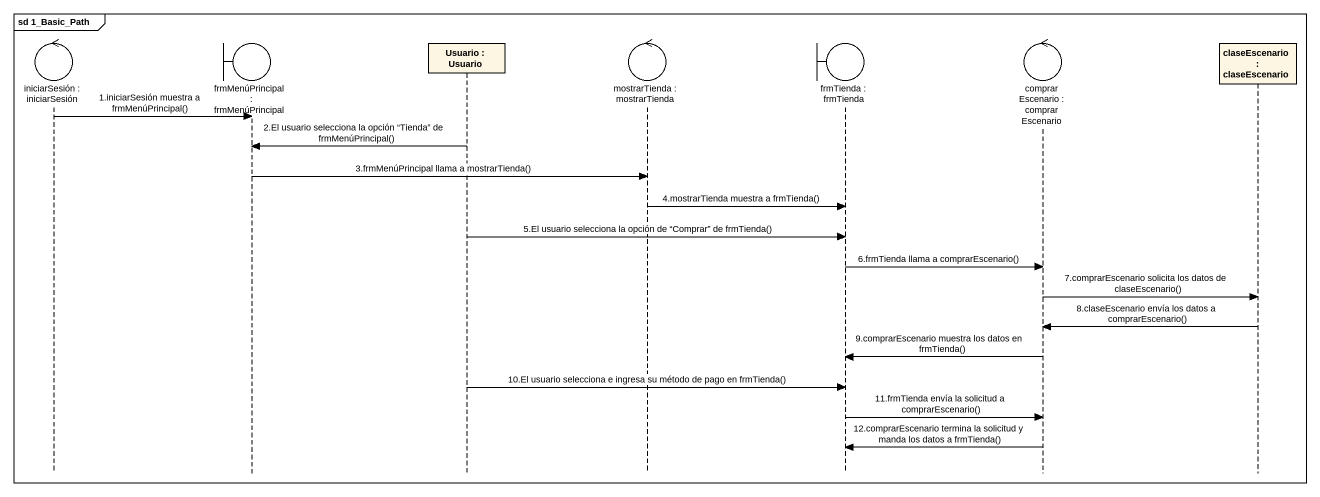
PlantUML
@startuml
mainframe sd 1_Basic_Path
hide footbox
control "iniciarSesión : iniciarSesión" as iniciarSesión
boundary "frmMenúPrincipal : frmMenúPrincipal" as frmMenúPrincipal
participant "Usuario : Usuario" as Usuario
control "mostrarTienda : mostrarTienda" as mostrarTienda
boundary "frmTienda : frmTienda" as frmTienda
control "comprarEscenario : comprarEscenario" as comprarEscenario
participant "claseEscenario : claseEscenario" as claseEscenario

iniciarSesión -> frmMenúPrincipal : 1.iniciarSesión muestra a frmMenúPrincipal()
Usuario -> frmMenúPrincipal : 2.El usuario selecciona la opción “Tienda” de frmMenúPrincipal()
frmMenúPrincipal -> mostrarTienda : 3.frmMenúPrincipal llama a mostrarTienda()
mostrarTienda -> frmTienda : 4.mostrarTienda muestra a frmTienda()
Usuario -> frmTienda : 5.El usuario selecciona la opción de “Comprar” de frmTienda()
frmTienda -> comprarEscenario : 6.frmTienda llama a comprarEscenario()
comprarEscenario -> claseEscenario : 7.comprarEscenario solicita los datos de claseEscenario()
claseEscenario -> comprarEscenario : 8.claseEscenario envía los datos a comprarEscenario()
comprarEscenario -> frmTienda : 9.comprarEscenario muestra los datos en frmTienda()
Usuario -> frmTienda : 10.El usuario selecciona e ingresa su método de pago en frmTienda()
frmTienda -> comprarEscenario : 11.frmTienda envía la solicitud a comprarEscenario()
comprarEscenario -> frmTienda : 12.comprarEscenario termina la solicitud y manda los datos a frmTienda()
@enduml
